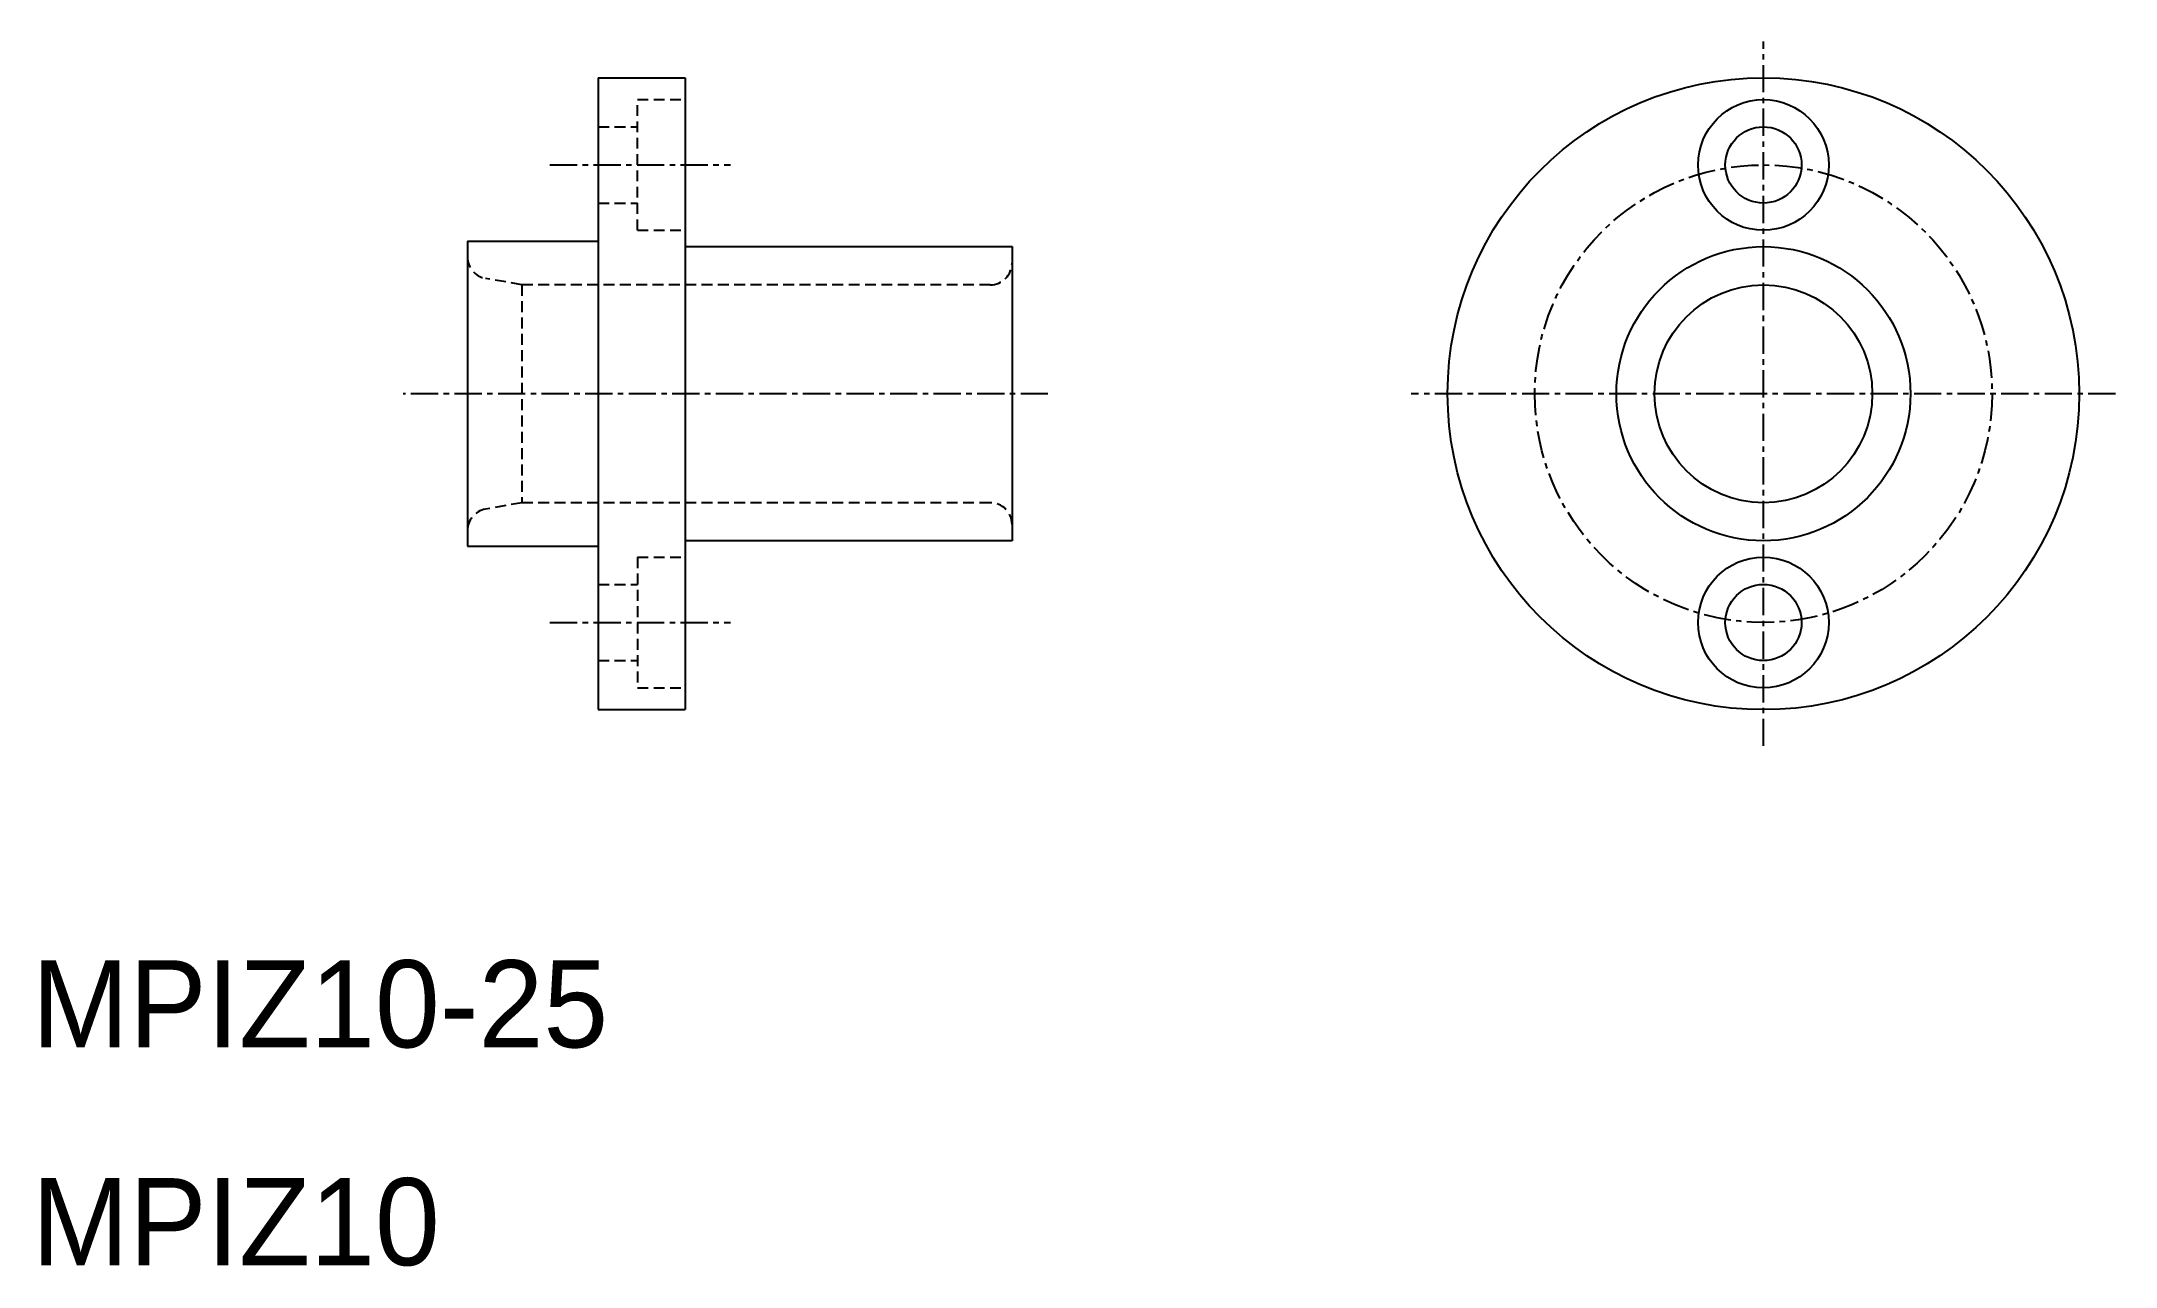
# Model space of a CAD drawing. Extents: x 10.4 to 105.7, y 9.9 to 66.2.
import ezdxf

# ---------------------------------------------------------------- set-up
doc = ezdxf.new("R2010")
doc.units = 0
doc.linetypes.add('CENTER', pattern=[2, 1.25, -0.25, 0.25, -0.25])
doc.linetypes.add('DASHED', pattern=[0.75, 0.5, -0.25])
doc.layers.get('0').update_dxf_attribs({"linetype": 'CONTINUOUS'})
doc.layers.add('CENTER', color=1, linetype='CENTER')

msp = doc.modelspace()

# ---------------------------------------------------------------- linework, layer by layer
at = {"color": 7, "linetype": 'CONTINUOUS'}
for p, q in [((36, 64.5), (36, 35.5)), ((36, 64.5), (40, 64.5)), ((40, 64.5), (40, 35.5)), ((30, 57), (30, 43)), ((30, 57), (36, 57)), ((40, 56.75), (55, 56.75)), ((55, 56.75), (55, 43.25)), ((30, 43), (36, 43)), ((55, 43.25), (40, 43.25)), ((36, 35.5), (40, 35.5))]:
    msp.add_line(p, q, dxfattribs=at)
at = {"color": 3, "linetype": 'DASHED'}
for p, q in [((37.8, 57.5), (37.8, 63.5)), ((37.8, 63.5), (40, 63.5)), ((36, 62.25), (37.8, 62.25)), ((36, 58.75), (37.8, 58.75)), ((37.8, 57.5), (40, 57.5)), ((32.5, 55), (30.826, 55.295)), ((54, 55), (32.5, 55)), ((32.5, 55), (32.5, 45)), ((32.5, 45), (30.826, 44.705)), ((54, 45), (32.5, 45)), ((37.8, 42.5), (37.8, 36.5)), ((37.8, 42.5), (40, 42.5)), ((36, 41.25), (37.8, 41.25)), ((36, 37.75), (37.8, 37.75)), ((37.8, 36.5), (40, 36.5))]:
    msp.add_line(p, q, dxfattribs=at)
at = {"color": 7, "linetype": 'CONTINUOUS'}
for centre, radius in [((89.5, 50), 14.5), ((89.5, 60.5), 3), ((89.5, 60.5), 1.75), ((89.5, 50), 6.75), ((89.5, 50), 5), ((89.5, 39.5), 3), ((89.5, 39.5), 1.75)]:
    msp.add_circle(centre, radius, dxfattribs=at)
at = {"color": 3, "linetype": 'DASHED'}
for centre, start, end in [((31, 56.28), 180, 260), ((54, 56), 270, 0), ((54, 44), 360, 90), ((31, 43.72), 100, 180)]:
    msp.add_arc(centre, 1, start, end, dxfattribs=at)
at = {"layer": 'CENTER', "color": 1, "linetype": 'CENTER'}
for p, q in [((89.5, 33.834), (89.5, 66.166)), ((33.783, 60.5), (42.074, 60.5)), ((56.652, 50), (27.052, 50)), ((105.666, 50), (73.334, 50)), ((33.783, 39.5), (42.074, 39.5))]:
    msp.add_line(p, q, dxfattribs=at)
msp.add_circle((89.5, 50), 10.5, dxfattribs=at)

# ---------------------------------------------------------------- texts
at = {"color": 7, "linetype": 'CONTINUOUS'}
for s, p in [('MPIZ10-25', (10, 20)), ('MPIZ10', (10, 10))]:
    msp.add_text(s, height=4, dxfattribs=at).set_placement(p)

doc.saveas('drawing.dxf')
